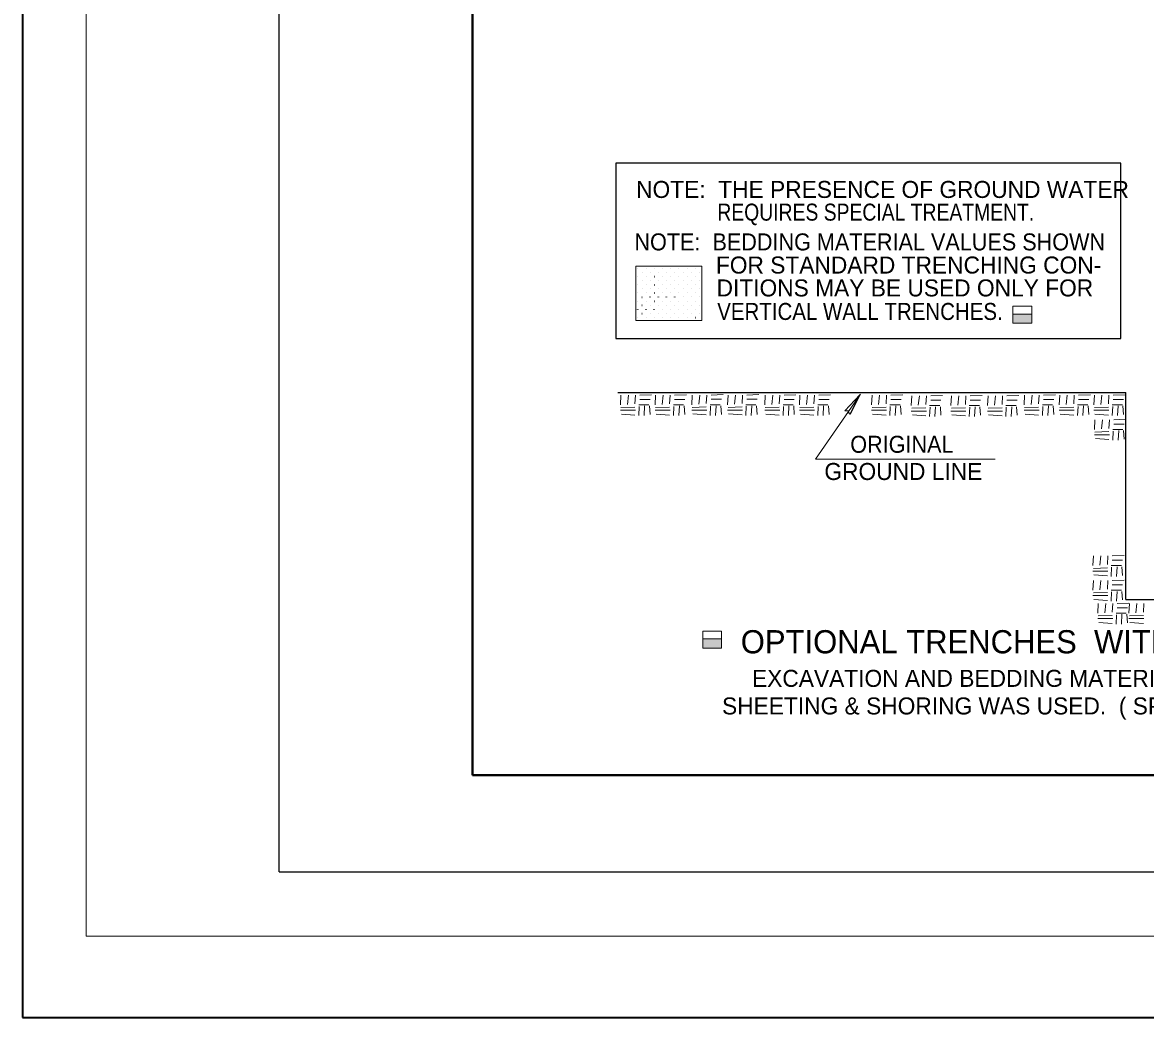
# Model space of a CAD drawing. Extents: x -63 to 307, y 317 to 587.
# Drawn here: x -63.3 to 23.9, y 317.1 to 394.4 of the extents above; entities that cross this region are included whole.
import ezdxf

# ---------------------------------------------------------------- set-up
doc = ezdxf.new("R2010")
doc.units = 0
doc.header["$LTSCALE"] = 0.54
doc.linetypes.add('LONG_DASHED', pattern=[7.5, 6, -1.5])
doc.layers.add('1', color=7, linetype='Continuous', lineweight=13)
doc.layers.add('25', color=7, linetype='Continuous', lineweight=35)

msp = doc.modelspace()

# ---------------------------------------------------------------- hatches: boundary and pattern name
at = {"layer": '25'}
for points in [[(13.5772, 371.0409), (15.0331, 371.0409), (15.0331, 371.7489), (13.5772, 371.7489)], [(-10.4927, 345.8217), (-9.0368, 345.8217), (-9.0368, 346.5297), (-10.4927, 346.5297)]]:
    msp.add_hatch(color=256, dxfattribs=at).paths.add_polyline_path(points)

# ---------------------------------------------------------------- linework, layer by layer
at = {"layer": '1'}
for q in [(-58.365, 553.4337), (301.608, 323.4511)]:
    msp.add_line((-58.365, 323.4511), q, dxfattribs=at)
at = {"layer": '1', "lineweight": 40}
for q in [(-28.3672, 540.9349), (296.6082, 335.9502)]:
    msp.add_line((-28.3672, 335.9502), q, dxfattribs=at)
at = {"layer": '1', "lineweight": 25}
for p, q in [((-17.0878, 365.6517), (22.3262, 365.6517)), ((1.6796, 365.4816), (0.5322, 364.2248)), ((1.6796, 365.4816), (0.9137, 363.9619)), ((22.3262, 349.5891), (22.3262, 365.6517)), ((22.3262, 349.5891), (28.1945, 349.5891)), ((-43.3661, 328.4509), (301.608, 328.4509))]:
    msp.add_line(p, q, dxfattribs=at)
at = {"layer": '1', "linetype": 'LONG_DASHED'}
for p, q in [((-16.8501, 365.4484), (-16.8918, 364.6963)), ((-16.2651, 365.4484), (-16.3487, 364.738)), ((-15.7218, 365.4484), (-15.7637, 364.7799)), ((-15.3875, 365.4484), (-14.4682, 365.4903)), ((-14.1563, 365.4484), (-14.1981, 364.6963)), ((-13.5713, 365.4484), (-13.6548, 364.738)), ((-13.0281, 365.4484), (-13.0698, 364.7799)), ((-12.6937, 365.4484), (-11.7745, 365.4903)), ((-11.3112, 365.4634), (-11.353, 364.7113)), ((-10.7262, 365.4634), (-10.8098, 364.753)), ((-10.183, 365.4634), (-10.2248, 364.7949)), ((-9.8487, 365.4634), (-8.9294, 365.5053)), ((-8.5414, 365.4634), (-8.5832, 364.7113)), ((-7.9564, 365.4634), (-8.04, 364.753)), ((-7.4132, 365.4634), (-7.455, 364.7949)), ((-7.0788, 365.4634), (-6.1596, 365.5053)), ((-5.6509, 365.4484), (-5.6927, 364.6963)), ((-5.0659, 365.4484), (-5.1495, 364.738)), ((-4.5227, 365.4484), (-4.5645, 364.7799)), ((-4.1883, 365.4484), (-3.2691, 365.4903)), ((-2.9572, 365.4484), (-2.9989, 364.6963)), ((-2.3722, 365.4484), (-2.4557, 364.738)), ((-1.8289, 365.4484), (-1.8707, 364.7799)), ((-1.4946, 365.4484), (-0.5753, 365.4903)), ((2.6346, 365.4484), (2.5928, 364.6963)), ((3.2196, 365.4484), (3.1361, 364.738)), ((3.7628, 365.4484), (3.7211, 364.7799)), ((4.0972, 365.4484), (5.0165, 365.4903)), ((5.7264, 365.3916), (5.6847, 364.6395)), ((6.3114, 365.3916), (6.2278, 364.6812)), ((6.8547, 365.3916), (6.8128, 364.723)), ((7.189, 365.3916), (8.1083, 365.4333)), ((8.7965, 365.3915), (8.7547, 364.6394)), ((9.3815, 365.3915), (9.2979, 364.6811)), ((9.9247, 365.3915), (9.8829, 364.723)), ((10.259, 365.3915), (11.1783, 365.4333)), ((11.6391, 365.3915), (11.5973, 364.6394)), ((12.2241, 365.3915), (12.1406, 364.6811)), ((12.7673, 365.3915), (12.7256, 364.723)), ((13.1017, 365.3915), (14.021, 365.4333)), ((14.4818, 365.4484), (14.4401, 364.6963)), ((15.0668, 365.4484), (14.9833, 364.738)), ((15.6101, 365.4484), (15.5683, 364.7799)), ((15.9444, 365.4484), (16.8637, 365.4903)), ((17.2026, 365.4484), (17.1608, 364.6963)), ((17.7876, 365.4484), (17.7041, 364.738)), ((18.3308, 365.4484), (18.2891, 364.7799)), ((18.6652, 365.4484), (19.5845, 365.4903)), ((19.8964, 365.4484), (19.8546, 364.6963)), ((20.4814, 365.4484), (20.3978, 364.738)), ((21.0246, 365.4484), (20.9828, 364.7799)), ((21.359, 365.4484), (22.2783, 365.4903)), ((-15.7637, 364.5292), (-16.8501, 364.4873)), ((-15.4712, 364.6963), (-14.6771, 364.6963)), ((-15.4293, 364.5709), (-15.4712, 363.8606)), ((-15.3875, 365.1142), (-14.5936, 365.1142)), ((-15.0114, 364.6128), (-15.0532, 363.8606)), ((-14.6354, 364.6128), (-14.5936, 363.9442)), ((-13.0698, 364.5292), (-14.1563, 364.4873)), ((-12.7773, 364.6963), (-11.9833, 364.6963)), ((-12.7356, 364.5709), (-12.7773, 363.8606)), ((-12.6937, 365.1142), (-11.8998, 365.1142)), ((-12.3176, 364.6128), (-12.3595, 363.8606)), ((-11.9417, 364.6128), (-11.8998, 363.9442)), ((-10.2248, 364.5442), (-11.3112, 364.5023)), ((-9.9323, 364.7113), (-9.1383, 364.7113)), ((-9.8905, 364.5859), (-9.9323, 363.8756)), ((-9.8487, 365.1292), (-9.0547, 365.1292)), ((-9.4726, 364.6278), (-9.5144, 363.8756)), ((-9.0966, 364.6278), (-9.0547, 363.9592)), ((-7.455, 364.5442), (-8.5414, 364.5023)), ((-7.1625, 364.7113), (-6.3685, 364.7113)), ((-7.1207, 364.5859), (-7.1625, 363.8756)), ((-7.0788, 365.1292), (-6.2849, 365.1292)), ((-6.7027, 364.6278), (-6.7446, 363.8756)), ((-6.3267, 364.6278), (-6.2849, 363.9592)), ((-4.5645, 364.5292), (-5.6509, 364.4873)), ((-4.272, 364.6963), (-3.478, 364.6963)), ((-4.2302, 364.5709), (-4.272, 363.8606)), ((-4.1883, 365.1142), (-3.3944, 365.1142)), ((-3.8122, 364.6128), (-3.8541, 363.8606)), ((-3.4362, 364.6128), (-3.3944, 363.9442)), ((-1.8707, 364.5292), (-2.9572, 364.4873)), ((-1.5782, 364.6963), (-0.7842, 364.6963)), ((-1.5364, 364.5709), (-1.5782, 363.8606)), ((-1.4946, 365.1142), (-0.7007, 365.1142)), ((-1.1185, 364.6128), (-1.1603, 363.8606)), ((-0.7425, 364.6128), (-0.7007, 363.9442)), ((3.7211, 364.5292), (2.6346, 364.4873)), ((4.0136, 364.6963), (4.8076, 364.6963)), ((4.0553, 364.5709), (4.0136, 363.8606)), ((4.0972, 365.1142), (4.8912, 365.1142)), ((4.4733, 364.6128), (4.4315, 363.8606)), ((4.8493, 364.6128), (4.8912, 363.9442)), ((6.8128, 364.4723), (5.7264, 364.4305)), ((7.1053, 364.6395), (7.8994, 364.6395)), ((7.1472, 364.5141), (7.1053, 363.8038)), ((7.189, 365.0573), (7.9829, 365.0573)), ((7.5651, 364.5558), (7.5233, 363.8038)), ((7.9411, 364.5558), (7.9829, 363.8873)), ((9.8829, 364.4723), (8.7965, 364.4304)), ((10.1754, 364.6394), (10.9694, 364.6394)), ((10.2172, 364.514), (10.1754, 363.8037)), ((10.259, 365.0573), (11.053, 365.0573)), ((10.6352, 364.5558), (10.5933, 363.8037)), ((11.0112, 364.5558), (11.053, 363.8873)), ((12.7256, 364.4723), (11.6391, 364.4304)), ((13.0181, 364.6394), (13.8121, 364.6394)), ((13.0598, 364.514), (13.0181, 363.8037)), ((13.1017, 365.0573), (13.8957, 365.0573)), ((13.4778, 364.5558), (13.436, 363.8037)), ((13.8538, 364.5558), (13.8957, 363.8873)), ((15.5683, 364.5292), (14.4818, 364.4873)), ((15.8608, 364.6963), (16.6548, 364.6963)), ((15.9026, 364.5709), (15.8608, 363.8606)), ((15.9444, 365.1142), (16.7383, 365.1142)), ((16.3205, 364.6128), (16.2787, 363.8606)), ((16.6965, 364.6128), (16.7383, 363.9442)), ((18.2891, 364.5292), (17.2026, 364.4873)), ((18.5816, 364.6963), (19.3756, 364.6963)), ((18.6233, 364.5709), (18.5816, 363.8606)), ((18.6652, 365.1142), (19.4592, 365.1142)), ((19.0413, 364.6128), (18.9995, 363.8606)), ((19.4173, 364.6128), (19.4592, 363.9442)), ((20.9828, 364.5292), (19.8964, 364.4873)), ((21.2753, 364.6963), (22.0693, 364.6963)), ((21.3171, 364.5709), (21.2753, 363.8606)), ((21.359, 365.1142), (22.1529, 365.1142)), ((21.7351, 364.6128), (21.6933, 363.8606)), ((22.1111, 364.6128), (22.1529, 363.9442)), ((-15.7218, 364.2784), (-16.8918, 364.2784)), ((-15.7637, 363.9023), (-16.8082, 363.9858)), ((-13.0281, 364.2784), (-14.1981, 364.2784)), ((-13.0698, 363.9023), (-14.1145, 363.9858)), ((-10.183, 364.2934), (-11.353, 364.2934)), ((-10.2248, 363.9173), (-11.2694, 364.0008)), ((-7.4132, 364.2934), (-8.5832, 364.2934)), ((-7.455, 363.9173), (-8.4996, 364.0008)), ((-4.5227, 364.2784), (-5.6927, 364.2784)), ((-4.5645, 363.9023), (-5.6091, 363.9858)), ((-1.8289, 364.2784), (-2.9989, 364.2784)), ((-1.8707, 363.9023), (-2.9153, 363.9858)), ((3.7628, 364.2784), (2.5928, 364.2784)), ((3.7211, 363.9023), (2.6765, 363.9858)), ((6.8547, 364.2216), (5.6847, 364.2216)), ((6.8128, 363.8455), (5.7683, 363.929)), ((9.9247, 364.2215), (8.7547, 364.2215)), ((9.8829, 363.8454), (8.8383, 363.9289)), ((12.7673, 364.2215), (11.5973, 364.2215)), ((12.7256, 363.8454), (11.681, 363.9289)), ((15.6101, 364.2784), (14.4401, 364.2784)), ((15.5683, 363.9023), (14.5237, 363.9858)), ((18.3308, 364.2784), (17.1608, 364.2784)), ((18.2891, 363.9023), (17.2445, 363.9858)), ((21.0246, 364.2784), (19.8546, 364.2784)), ((19.9403, 363.544), (19.8986, 362.7918)), ((20.9828, 363.9023), (19.9383, 363.9858)), ((20.5253, 363.544), (20.4418, 362.8336)), ((21.0686, 363.544), (21.0268, 362.8754)), ((21.4029, 363.544), (22.3222, 363.5858)), ((21.0268, 362.6247), (19.9403, 362.5828)), ((21.3193, 362.7918), (22.1133, 362.7918)), ((21.3611, 362.6665), (21.3193, 361.9562)), ((21.4029, 363.2097), (22.1968, 363.2097)), ((21.779, 362.7083), (21.7372, 361.9562)), ((22.155, 362.7083), (22.1968, 362.0397)), ((21.0686, 362.374), (19.8986, 362.374)), ((21.0268, 361.9978), (19.9822, 362.0814)), ((21.2758, 352.9713), (22.1951, 353.0131)), ((19.8132, 352.9713), (19.7714, 352.2192)), ((20.3982, 352.9713), (20.3147, 352.2609)), ((20.9414, 352.9713), (20.8997, 352.3028)), ((21.1922, 352.2192), (21.9862, 352.2192)), ((21.2758, 352.637), (22.0698, 352.637)), ((20.9414, 351.8013), (19.7714, 351.8013)), ((20.8997, 352.052), (19.8132, 352.0102)), ((20.8997, 351.4252), (19.8551, 351.5088)), ((21.2339, 352.0938), (21.1922, 351.3835)), ((21.6519, 352.1356), (21.6101, 351.3835)), ((22.0279, 352.1356), (22.0698, 351.467)), ((19.8132, 351.0605), (19.7714, 350.3084)), ((20.3982, 351.0605), (20.3147, 350.3501)), ((20.9414, 351.0605), (20.8997, 350.392)), ((21.2758, 351.0605), (22.1951, 351.1023)), ((21.2758, 350.7263), (22.0698, 350.7263)), ((20.9414, 349.8905), (19.7714, 349.8905)), ((20.8997, 350.1413), (19.8132, 350.0994)), ((20.8997, 349.5144), (19.8551, 349.5979)), ((21.1922, 350.3084), (21.9862, 350.3084)), ((21.2339, 350.183), (21.1922, 349.4727)), ((21.6519, 350.2248), (21.6101, 349.4727)), ((22.0279, 350.2248), (22.0698, 349.5563)), ((20.1947, 349.2772), (20.1529, 348.5251)), ((20.7797, 349.2772), (20.6961, 348.5668)), ((21.3229, 349.2772), (21.2811, 348.6086)), ((21.6573, 349.2772), (22.5765, 349.3189)), ((21.6573, 348.9429), (22.4512, 348.9429)), ((22.6102, 349.2772), (22.5684, 348.5251)), ((23.1952, 349.2772), (23.1117, 348.5668)), ((23.7384, 349.2772), (23.6967, 348.6086)), ((21.3229, 348.1072), (20.1529, 348.1072)), ((21.2811, 348.3579), (20.1947, 348.316)), ((21.2811, 347.731), (20.2365, 347.8146)), ((21.5736, 348.5251), (22.3677, 348.5251)), ((21.6154, 348.3997), (21.5736, 347.6893)), ((22.0333, 348.4414), (21.9915, 347.6893)), ((22.4093, 348.4414), (22.4512, 347.7729)), ((23.7384, 348.1072), (22.5684, 348.1072)), ((23.6967, 348.3579), (22.6102, 348.316)), ((23.6967, 347.731), (22.652, 347.8146))]:
    msp.add_line(p, q, dxfattribs=at)
at = {"layer": '1', "lineweight": 25}
for points in [[(-43.3661, 328.4509), (-43.3661, 548.4342), (301.608, 548.4342)], [(0.9137, 363.9619), (0.795, 364.2021), (0.5322, 364.2248)]]:
    msp.add_lwpolyline(points, dxfattribs=at)
msp.add_lwpolyline([(-17.2359, 369.838), (21.9547, 369.838), (21.9547, 383.4603), (-17.2359, 383.4603)], close=True, dxfattribs=at)
at = {"layer": '1'}
for points in [[(13.5772, 371.0409), (15.0331, 371.0409), (15.0331, 372.3601), (15.0318, 372.3601)], [(1.7373, 365.5382), (-1.7512, 360.4759), (12.1933, 360.4759)], [(-10.4927, 345.8217), (-9.0368, 345.8217), (-9.0368, 347.1408), (-9.0382, 347.1408)]]:
    msp.add_lwpolyline(points, dxfattribs=at)
at = {"layer": '25'}
for p, q in [((-15.5328, 375.2971), (-15.5313, 375.2987)), ((-15.2147, 374.9788), (-15.2131, 374.9804)), ((-14.8965, 375.2971), (-14.8949, 375.2987)), ((-14.5782, 374.9788), (-14.5767, 374.9804)), ((-14.2585, 375.2987), (-14.2569, 375.3003)), ((-13.9403, 374.9804), (-13.9387, 374.9821)), ((-13.6221, 375.2987), (-13.6205, 375.3003)), ((-13.3039, 374.9804), (-13.3023, 374.9821)), ((-12.9857, 375.2987), (-12.9842, 375.3003)), ((-12.6675, 374.9804), (-12.6659, 374.9821)), ((-12.3493, 375.2987), (-12.3477, 375.3003)), ((-12.0311, 374.9804), (-12.0295, 374.9821)), ((-11.7113, 375.3003), (-11.7097, 375.3018)), ((-11.3931, 374.9821), (-11.3915, 374.9837)), ((-11.0749, 375.3003), (-11.0733, 375.3018)), ((-10.7567, 374.9821), (-10.7552, 374.9837)), ((-15.5328, 374.6606), (-15.5313, 374.6623)), ((-15.5328, 374.0243), (-15.5313, 374.0258)), ((-15.2147, 374.3425), (-15.2131, 374.344)), ((-14.8965, 374.6606), (-14.8949, 374.6623)), ((-14.8965, 374.0243), (-14.8949, 374.0258)), ((-14.5782, 374.3425), (-14.5767, 374.344)), ((-14.2601, 374.6606), (-14.2585, 374.6623)), ((-14.2601, 374.0243), (-14.2585, 374.0258)), ((-13.9419, 374.3425), (-13.9403, 374.344)), ((-13.6237, 374.0243), (-13.6221, 374.0258)), ((-13.6221, 374.6623), (-13.6205, 374.6638)), ((-13.3039, 374.344), (-13.3023, 374.3456)), ((-12.9857, 374.6623), (-12.9842, 374.6638)), ((-12.9857, 374.0258), (-12.9842, 374.0275)), ((-12.6675, 374.344), (-12.6659, 374.3456)), ((-12.3493, 374.6623), (-12.3477, 374.6638)), ((-12.3493, 374.0258), (-12.3477, 374.0275)), ((-12.0311, 374.344), (-12.0295, 374.3456)), ((-11.7129, 374.6623), (-11.7113, 374.6638)), ((-11.7129, 374.0258), (-11.7113, 374.0275)), ((-11.3947, 374.344), (-11.3931, 374.3456)), ((-11.0765, 374.0258), (-11.0749, 374.0275)), ((-11.0749, 374.6638), (-11.0733, 374.6654)), ((-10.7567, 374.3456), (-10.7552, 374.3472)), ((-15.5344, 373.3863), (-15.5328, 373.3878)), ((-15.2163, 373.0681), (-15.2147, 373.0697)), ((-15.2147, 373.7061), (-15.2131, 373.7077)), ((-14.8965, 373.3878), (-14.8949, 373.3894)), ((-14.5782, 373.7061), (-14.5767, 373.7077)), ((-14.5782, 373.0697), (-14.5767, 373.0713)), ((-14.2601, 373.3878), (-14.2585, 373.3894)), ((-13.9419, 373.7061), (-13.9403, 373.7077)), ((-13.9419, 373.0697), (-13.9403, 373.0713)), ((-13.6237, 373.3878), (-13.6221, 373.3894)), ((-13.3055, 373.7061), (-13.3039, 373.7077)), ((-13.3055, 373.0697), (-13.3039, 373.0713)), ((-12.9873, 373.3878), (-12.9857, 373.3894)), ((-12.6691, 373.0697), (-12.6675, 373.0713)), ((-12.6675, 373.7077), (-12.6659, 373.7093)), ((-12.3493, 373.3894), (-12.3477, 373.391)), ((-12.0311, 373.7077), (-12.0295, 373.7093)), ((-12.0311, 373.0713), (-12.0295, 373.0728)), ((-11.7129, 373.3894), (-11.7113, 373.391)), ((-11.3947, 373.7077), (-11.3931, 373.7093)), ((-11.3947, 373.0713), (-11.3931, 373.0728)), ((-11.0765, 373.3894), (-11.0749, 373.391)), ((-10.7583, 373.7077), (-10.7567, 373.7093)), ((-10.7583, 373.0713), (-10.7567, 373.0728)), ((-15.5344, 372.7498), (-15.5328, 372.7515)), ((-15.2163, 372.4317), (-15.2147, 372.4333)), ((-14.8981, 372.7498), (-14.8965, 372.7515)), ((-14.5798, 372.4317), (-14.5782, 372.4333)), ((-14.2601, 372.7515), (-14.2585, 372.7531)), ((-13.9419, 372.4333), (-13.9403, 372.4348)), ((-13.6237, 372.7515), (-13.6221, 372.7531)), ((-13.3055, 372.4333), (-13.3039, 372.4348)), ((-12.9873, 372.7515), (-12.9857, 372.7531)), ((-12.6691, 372.4333), (-12.6675, 372.4348)), ((-12.3509, 372.7515), (-12.3493, 372.7531)), ((-12.0327, 372.4333), (-12.0311, 372.4348)), ((-11.7129, 372.7531), (-11.7113, 372.7547)), ((-11.3947, 372.4348), (-11.3931, 372.4364)), ((-11.0765, 372.7531), (-11.0749, 372.7547)), ((-10.7583, 372.4348), (-10.7567, 372.4364)), ((-15.5344, 372.1135), (-15.5328, 372.115)), ((-15.5344, 371.4771), (-15.5328, 371.4787)), ((-15.2163, 371.7953), (-15.2147, 371.7969)), ((-14.8981, 372.1135), (-14.8965, 372.115)), ((-14.8981, 371.4771), (-14.8965, 371.4787)), ((-14.5798, 371.7953), (-14.5782, 371.7969)), ((-14.2617, 372.1135), (-14.2601, 372.115)), ((-14.2617, 371.4771), (-14.2601, 371.4787)), ((-13.9435, 371.7953), (-13.9419, 371.7969)), ((-13.6253, 371.4771), (-13.6237, 371.4787)), ((-13.6237, 372.115), (-13.6221, 372.1167)), ((-13.3055, 371.7969), (-13.3039, 371.7985)), ((-12.9873, 372.115), (-12.9857, 372.1167)), ((-12.9873, 371.4787), (-12.9857, 371.4803)), ((-12.6691, 371.7969), (-12.6675, 371.7985)), ((-12.3509, 372.115), (-12.3493, 372.1167)), ((-12.3509, 371.4787), (-12.3493, 371.4803)), ((-12.0327, 371.7969), (-12.0311, 371.7985)), ((-11.7145, 372.115), (-11.7129, 372.1167)), ((-11.7145, 371.4787), (-11.7129, 371.4803)), ((-11.3963, 371.7969), (-11.3947, 371.7985)), ((-11.0781, 371.4787), (-11.0765, 371.4803)), ((-11.0765, 372.1167), (-11.0749, 372.1183)), ((-10.7583, 371.7985), (-10.7567, 371.8))]:
    msp.add_line(p, q, dxfattribs=at)
msp.add_lwpolyline([(-63.2988, 317.1454), (307.2297, 317.1454), (307.2297, 587.4658), (-63.2988, 587.4658)], close=True, dxfattribs=at)
at = {"layer": '25', "lineweight": 13}
for points in [[(-15.7057, 375.468), (-10.5766, 375.468), (-10.5766, 371.255), (-15.7057, 371.255)], [(13.5772, 371.0409), (15.0331, 371.0409), (15.0331, 372.3601), (13.5772, 372.3601)], [(13.5772, 371.0409), (15.0331, 371.0409), (15.0331, 371.7489), (13.5772, 371.7489)], [(-10.4927, 345.8217), (-9.0368, 345.8217), (-9.0368, 347.1408), (-10.4927, 347.1408)], [(-10.4927, 345.8217), (-9.0368, 345.8217), (-9.0368, 346.5297), (-10.4927, 346.5297)]]:
    msp.add_lwpolyline(points, close=True, dxfattribs=at)

# ---------------------------------------------------------------- texts
at = {"layer": '1'}
for s, height, p in [('NOTE:  THE PRESENCE OF GROUND WATER', 1.32, (-15.6732, 380.7595)), ('FOR STANDARD TRENCHING CON-', 1.32, (-9.4805, 374.8922)), ('DITIONS MAY BE USED ONLY FOR', 1.32, (-9.4264, 373.1155)), ('GROUND LINE', 1.32, (-1.0623, 358.8682)), ('OPTIONAL TRENCHES  WITH DEPTH GREATER THAN 5.0 FEET', 1.8, (-7.5517, 345.4123)), ('EXCAVATION AND BEDDING MATERIAL WILL BE MEASURED AND PAID FOR AS IF', 1.32, (-6.6788, 342.8119)), (" SHEETING & SHORING WAS USED.  ( SPECIAL TRENCHING=STD. WIDTH TRENCH+12'')", 1.32, (-9.496, 340.6699))]:
    msp.add_text(s, height=height, dxfattribs=at).set_placement(p)
for s, width, p in [('REQUIRES SPECIAL TREATMENT.', 0.85, (-9.3687, 378.998)), ('NOTE:  BEDDING MATERIAL VALUES SHOWN', 0.95, (-15.8034, 376.6873)), ('VERTICAL WALL TRENCHES.', 0.9, (-9.3775, 371.2893)), ('ORIGINAL ', 0.95, (0.947, 360.9783))]:
    msp.add_text(s, height=1.32, dxfattribs=dict(at, width=width)).set_placement(p)

doc.saveas('drawing.dxf')
